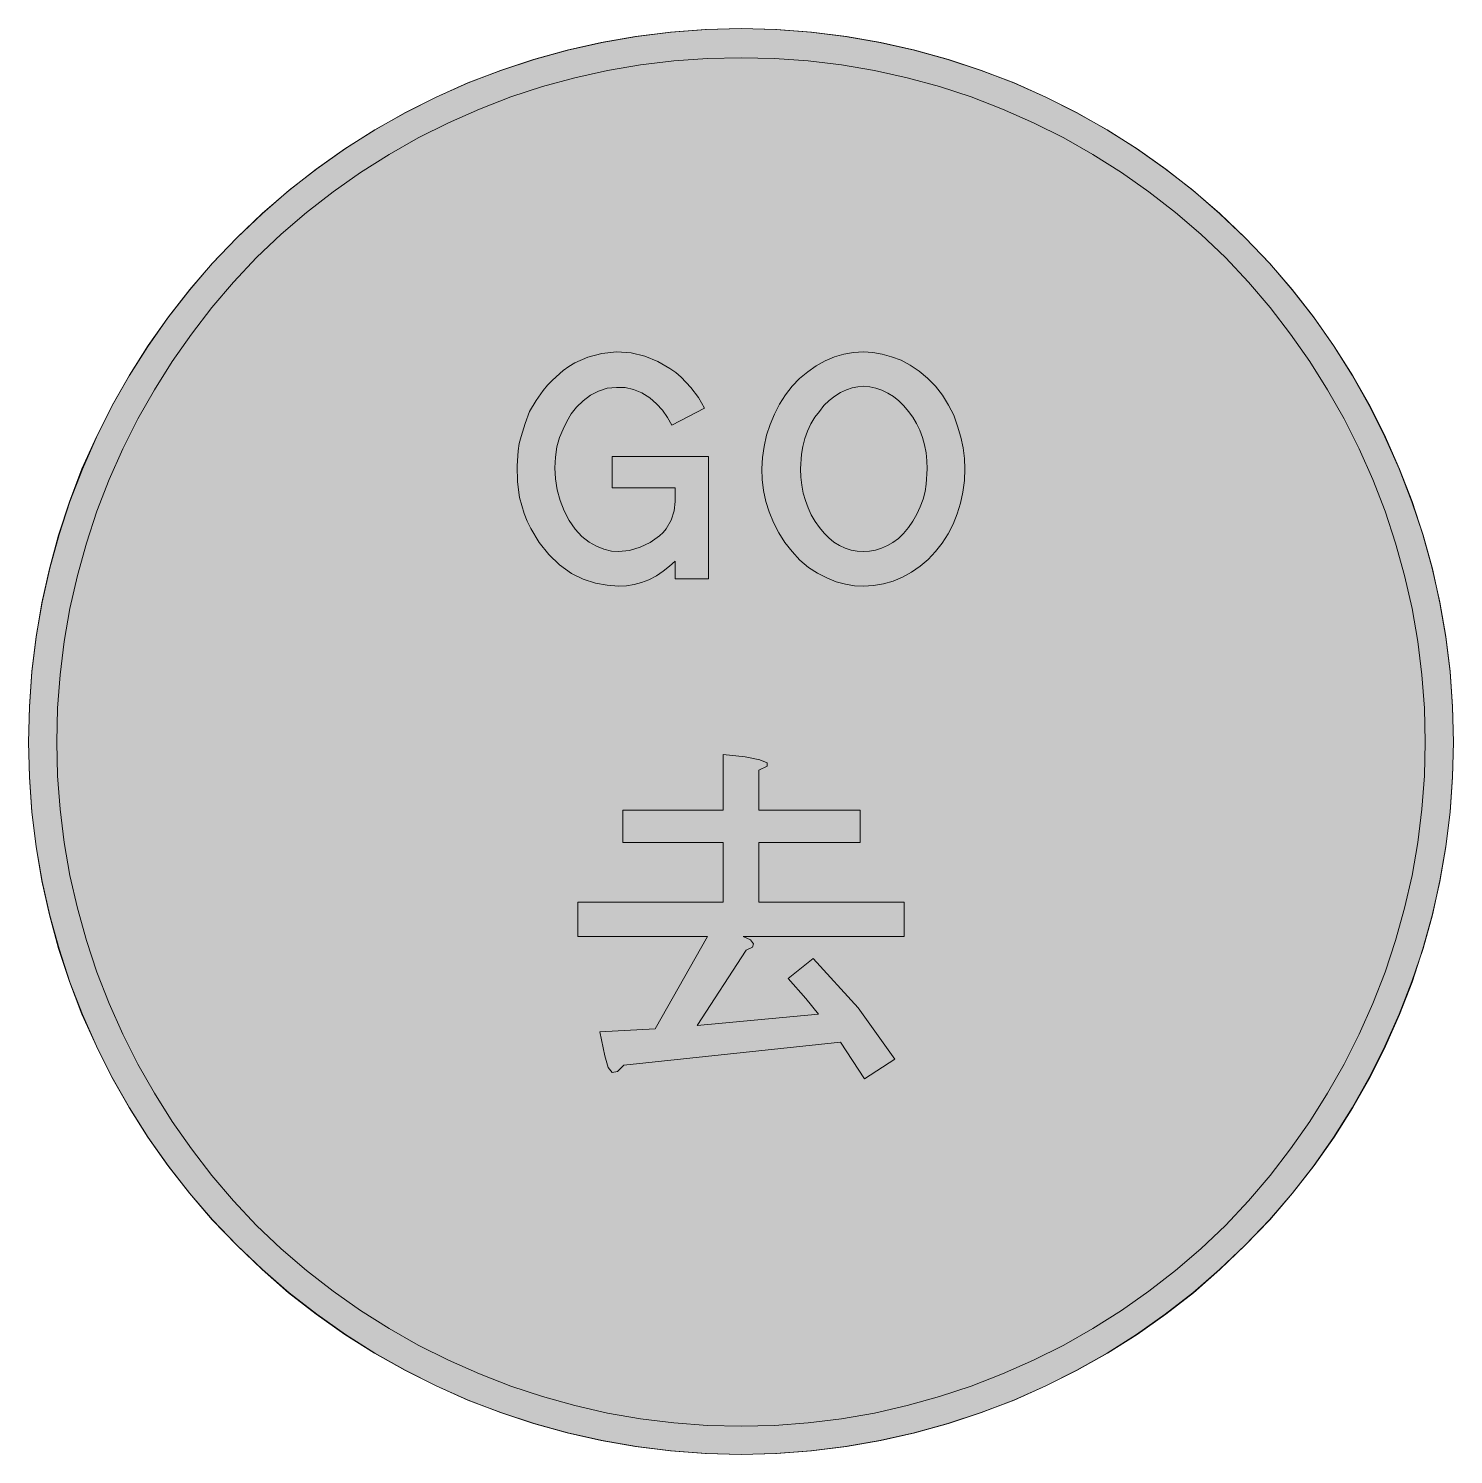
# Model space of a CAD drawing. Header units: metres. Extents: x 162 to 408, y 13 to 259.
import ezdxf

# ---------------------------------------------------------------- set-up
doc = ezdxf.new("R2010")
doc.units = ezdxf.units.M
for name, color, linetype, true_color in [('FILL_LIME_00FF00', 7, 'Continuous', 0x00ff00), ('FILL_WHITE_FFFFFF', 7, 'Continuous', 0xffffff), ('STROKE_LIME_00FF00', 7, 'Continuous', 0x00ff00)]:
    doc.layers.add(name, color=color, linetype=linetype, true_color=true_color)

msp = doc.modelspace()

# ---------------------------------------------------------------- hatches: boundary and pattern name
at = {"layer": 'FILL_LIME_00FF00', "true_color": 0x00ff00}
h = msp.add_hatch(color=7, dxfattribs=at)
h.dxf.hatch_style = 1
h.paths.add_polyline_path([(402.52, 130.11), (402.09, 124.34), (401.38, 118.61), (400.39, 112.93), (399.12, 107.31), (397.57, 101.75), (395.75, 96.28), (393.66, 90.9), (391.31, 85.63), (388.71, 80.48), (385.87, 75.47), (382.79, 70.61), (379.49, 65.89), (375.97, 61.34), (372.23, 56.95), (368.28, 52.74), (364.07, 48.73), (359.68, 44.95), (355.12, 41.39), (350.39, 38.07), (345.5, 34.98), (340.46, 32.14), (335.27, 29.53), (329.94, 27.18), (324.56, 25.09), (319.09, 23.27), (313.53, 21.72), (307.91, 20.45), (302.23, 19.46), (296.5, 18.75), (290.73, 18.32), (284.94, 18.18), (279.15, 18.32), (273.38, 18.75), (267.65, 19.46), (261.97, 20.45), (256.35, 21.72), (250.79, 23.27), (245.32, 25.09), (239.94, 27.18), (234.61, 29.53), (229.42, 32.14), (224.38, 34.98), (219.49, 38.07), (214.76, 41.39), (210.2, 44.95), (205.81, 48.73), (201.6, 52.74), (197.65, 56.95), (193.91, 61.34), (190.39, 65.89), (187.09, 70.61), (184.01, 75.47), (181.17, 80.48), (178.57, 85.63), (176.22, 90.9), (174.13, 96.28), (172.31, 101.75), (170.76, 107.31), (169.49, 112.93), (168.5, 118.61), (167.79, 124.34), (167.36, 130.11), (167.22, 135.9), (167.36, 141.7), (167.79, 147.47), (168.5, 153.2), (169.49, 158.9), (170.76, 164.54), (172.31, 170.12), (174.13, 175.64), (176.22, 181.08), (178.57, 186.35), (181.17, 191.5), (184.01, 196.51), (187.09, 201.38), (190.39, 206.09), (193.91, 210.65), (197.65, 215.03), (201.6, 219.24), (205.81, 223.25), (210.2, 227.03), (214.76, 230.59), (219.49, 233.91), (224.38, 237), (229.42, 239.84), (234.61, 242.45), (239.94, 244.8), (245.32, 246.88), (250.79, 248.68), (256.35, 250.2), (261.97, 251.44), (267.65, 252.4), (273.38, 253.08), (279.15, 253.48), (284.94, 253.62), (290.73, 253.48), (296.5, 253.08), (302.23, 252.4), (307.91, 251.44), (313.53, 250.2), (319.09, 248.68), (324.56, 246.88), (329.94, 244.8), (335.27, 242.45), (340.46, 239.84), (345.5, 237), (350.39, 233.91), (355.12, 230.59), (359.68, 227.03), (364.07, 223.25), (368.28, 219.24), (372.23, 215.03), (375.97, 210.65), (379.49, 206.09), (382.79, 201.38), (385.87, 196.51), (388.71, 191.5), (391.31, 186.35), (393.66, 181.08), (395.75, 175.64), (397.57, 170.12), (399.12, 164.54), (400.39, 158.9), (401.38, 153.2), (402.09, 147.47), (402.52, 141.7), (402.66, 135.9), (402.52, 130.11)])
at = {"layer": 'FILL_WHITE_FFFFFF', "true_color": 0xffffff}
h = msp.add_hatch(color=7, dxfattribs=at)
h.dxf.hatch_style = 1
h.paths.add_polyline_path([(407.38, 129.89), (406.94, 123.9), (406.22, 117.94), (405.2, 112.03), (403.89, 106.17), (402.28, 100.39), (400.37, 94.69), (398.16, 89.1), (395.73, 83.57), (393.04, 78.18), (390.09, 72.94), (386.89, 67.86), (383.44, 62.95), (379.76, 58.22), (375.84, 53.67), (371.7, 49.32), (367.34, 45.12), (362.78, 41.16), (358.02, 37.44), (353.09, 33.98), (348, 30.76), (342.77, 27.8), (337.4, 25.11), (331.92, 22.68), (326.27, 20.52), (320.53, 18.64), (314.71, 17.03), (308.83, 15.71), (302.91, 14.67), (296.94, 13.92), (290.95, 13.47), (284.94, 13.32), (278.93, 13.47), (272.94, 13.92), (266.97, 14.67), (261.04, 15.71), (255.17, 17.03), (249.35, 18.64), (243.61, 20.52), (237.96, 22.68), (232.48, 25.11), (227.11, 27.8), (221.88, 30.76), (216.79, 33.98), (211.86, 37.44), (207.1, 41.16), (202.54, 45.12), (198.18, 49.32), (194.04, 53.67), (190.12, 58.22), (186.43, 62.95), (182.97, 67.86), (179.75, 72.94), (176.77, 78.18), (174.03, 83.57), (171.54, 89.1), (169.39, 94.69), (167.52, 100.39), (165.95, 106.17), (164.65, 112.03), (163.65, 117.94), (162.93, 123.9), (162.5, 129.89), (162.36, 135.9), (162.5, 141.96), (162.93, 147.97), (163.65, 153.94), (164.65, 159.86), (165.95, 165.72), (167.52, 171.51), (169.39, 177.24), (171.54, 182.88), (174.03, 188.41), (176.77, 193.8), (179.75, 199.04), (182.97, 204.12), (186.43, 209.03), (190.12, 213.76), (194.04, 218.31), (198.18, 222.66), (202.54, 226.81), (207.1, 230.75), (211.86, 234.46), (216.79, 237.94), (221.88, 241.17), (227.11, 244.15), (232.48, 246.86), (237.96, 249.3), (243.61, 251.46), (249.35, 253.34), (255.17, 254.95), (261.04, 256.28), (266.97, 257.31), (272.94, 258.06), (278.93, 258.51), (284.94, 258.66), (290.95, 258.51), (296.94, 258.06), (302.91, 257.31), (308.83, 256.28), (314.71, 254.95), (320.53, 253.34), (326.27, 251.46), (331.92, 249.3), (337.4, 246.86), (342.77, 244.15), (348, 241.17), (353.09, 237.94), (358.02, 234.46), (362.78, 230.75), (367.34, 226.81), (371.7, 222.66), (375.84, 218.31), (379.76, 213.76), (383.44, 209.03), (386.89, 204.12), (390.09, 199.04), (393.04, 193.8), (395.73, 188.41), (398.16, 182.88), (400.37, 177.24), (402.28, 171.51), (403.89, 165.72), (405.2, 159.86), (406.22, 153.94), (406.94, 147.97), (407.38, 141.96), (407.52, 135.9), (407.38, 129.89)])
h = msp.add_hatch(color=7, dxfattribs=at)
h.dxf.hatch_style = 1
h.paths.add_polyline_path([(271.55, 165.29), (270.39, 164.51), (269.1, 163.8), (267.85, 163.33), (266.56, 162.99), (265.23, 162.79), (263.88, 162.72), (261.9, 162.86), (259.92, 163.26), (257.78, 163.94), (255.78, 164.88), (253.72, 166.37), (251.86, 168.14), (250.21, 170.22), (248.76, 172.62), (248.14, 173.92), (247.61, 175.24), (246.85, 177.95), (246.46, 180.69), (246.42, 183.42), (246.58, 186.01), (246.8, 187.24), (247.14, 188.46), (247.79, 190.69), (248.58, 192.78), (249.68, 194.65), (250.92, 196.38), (251.66, 197.29), (252.49, 198.16), (254.34, 199.8), (255.32, 200.5), (256.36, 201.12), (258.59, 202.1), (261, 202.74), (263.52, 203.04), (266.02, 202.84), (268.38, 202.28), (270.61, 201.37), (272.7, 200.16), (273.72, 199.45), (274.63, 198.68), (276.3, 196.92), (277.6, 195.19), (278.64, 193.32), (273.06, 190.44), (272.32, 191.75), (271.44, 192.98), (270.43, 194.11), (269.28, 195.12), (267.9, 195.96), (266.47, 196.56), (265, 196.89), (263.52, 196.92), (261.94, 196.76), (260.44, 196.29), (259.04, 195.55), (257.76, 194.58), (256.64, 193.54), (255.71, 192.35), (254.95, 191.06), (254.34, 189.72), (253.74, 188.27), (253.28, 186.66), (253, 184.91), (252.9, 183.06), (253, 181.17), (253.3, 179.3), (253.81, 177.47), (254.52, 175.68), (255.4, 174), (256.41, 172.51), (257.56, 171.25), (258.84, 170.28), (260.08, 169.57), (261.36, 169.07), (262.64, 168.76), (263.88, 168.66), (265.76, 168.85), (267.59, 169.4), (269.32, 170.25), (270.9, 171.36), (271.53, 171.94), (272.08, 172.59), (272.92, 174.06), (273.43, 175.66), (273.6, 177.3), (273.6, 179.64), (262.8, 179.64), (262.8, 185.04), (279.36, 185.04), (279.36, 163.98), (273.6, 163.98), (273.6, 167.04), (272.62, 166.13), (271.55, 165.29)])
h = msp.add_hatch(color=7, dxfattribs=at)
h.dxf.hatch_style = 1
h.paths.add_polyline_path([(309.24, 202.66), (310.86, 202.2), (312.48, 201.6), (314.07, 200.72), (315.58, 199.69), (317.04, 198.49), (318.42, 197.1), (319.59, 195.55), (320.65, 193.88), (321.53, 192.11), (322.2, 190.26), (322.78, 188.37), (323.17, 186.5), (323.39, 184.67), (323.46, 182.88), (323.38, 180.87), (323.13, 178.91), (322.72, 177), (322.15, 175.16), (321.44, 173.4), (320.57, 171.72), (319.57, 170.13), (318.42, 168.66), (317.15, 167.32), (315.77, 166.14), (314.3, 165.12), (312.75, 164.27), (311.13, 163.6), (309.46, 163.12), (307.74, 162.82), (306, 162.72), (304.48, 162.79), (302.92, 163.04), (301.32, 163.48), (299.7, 164.16), (298.09, 164.94), (296.53, 165.94), (295.07, 167.17), (293.76, 168.66), (292.51, 170.21), (291.44, 171.88), (290.55, 173.65), (289.8, 175.5), (289.22, 177.31), (288.83, 179.19), (288.61, 181.07), (288.54, 182.88), (288.63, 184.83), (288.9, 186.77), (289.34, 188.68), (289.93, 190.53), (290.68, 192.32), (291.58, 194.02), (292.61, 195.62), (293.76, 197.1), (295.03, 198.44), (296.41, 199.62), (297.87, 200.64), (299.41, 201.49), (301, 202.16), (302.64, 202.64), (304.31, 202.94), (306, 203.04), (307.62, 202.94), (309.24, 202.66)])
h.paths.add_polyline_path([(304.09, 196.83), (303.09, 196.49), (302.04, 196.02), (301.07, 195.41), (300.1, 194.67), (299.2, 193.79), (298.44, 192.78), (297.67, 191.77), (296.98, 190.64), (296.39, 189.41), (295.92, 188.1), (295.58, 186.75), (295.36, 185.42), (295.2, 182.88), (295.25, 181.47), (295.4, 180.09), (295.66, 178.74), (296.01, 177.44), (296.47, 176.18), (297.02, 174.98), (297.68, 173.85), (298.44, 172.8), (299.22, 171.85), (300.05, 171.01), (300.94, 170.3), (301.88, 169.72), (302.86, 169.26), (303.88, 168.93), (304.93, 168.73), (306, 168.66), (307.05, 168.73), (308.07, 168.93), (309.09, 169.27), (310.14, 169.74), (311.08, 170.24), (312.01, 170.93), (312.9, 171.79), (313.74, 172.8), (314.51, 173.91), (315.2, 175.1), (315.79, 176.34), (316.26, 177.66), (316.6, 178.98), (316.82, 180.27), (316.98, 182.88), (316.93, 184.29), (316.78, 185.67), (316.52, 187.01), (316.17, 188.3), (315.71, 189.54), (315.16, 190.7), (314.5, 191.79), (313.74, 192.78), (312.96, 193.74), (312.1, 194.59), (311.18, 195.33), (310.21, 195.95), (309.19, 196.45), (308.15, 196.8), (307.08, 197.03), (306, 197.1), (305.05, 197.03), (304.09, 196.83)], flags=16)
h = msp.add_hatch(color=7, dxfattribs=at)
h.dxf.hatch_style = 1
h.paths.add_polyline_path([(281.88, 124.2), (281.88, 133.74), (285.66, 133.38), (288.18, 132.84), (289.44, 132.3), (289.44, 131.76), (288, 131.04), (288, 124.2), (305.46, 124.2), (305.46, 118.62), (288, 118.62), (288, 108.36), (313.02, 108.36), (313.02, 102.42), (285.3, 102.42), (286.56, 101.88), (287.1, 101.16), (286.92, 100.62), (285.84, 100.08), (277.38, 87.12), (298.26, 89.1), (296.1, 91.8), (293.04, 95.22), (297.36, 98.64), (305.1, 90.18), (311.4, 81.36), (306.18, 77.94), (302.04, 84.24), (264.78, 80.28), (263.7, 79.2), (262.8, 79.02), (262.08, 79.92), (261.54, 81.9), (260.64, 86.04), (270.18, 86.58), (279.18, 102.42), (256.86, 102.42), (256.86, 108.36), (281.88, 108.36), (281.88, 118.62), (264.6, 118.62), (264.6, 124.2), (281.88, 124.2)])

# ---------------------------------------------------------------- linework, layer by layer
at = {"layer": 'FILL_LIME_00FF00', "lineweight": 0, "true_color": 0x00ff00}
msp.add_lwpolyline([(402.52, 130.11), (402.09, 124.34), (401.38, 118.61), (400.39, 112.93), (399.12, 107.31), (397.57, 101.75), (395.75, 96.28), (393.66, 90.9), (391.31, 85.63), (388.71, 80.48), (385.87, 75.47), (382.79, 70.61), (379.49, 65.89), (375.97, 61.34), (372.23, 56.95), (368.28, 52.74), (364.07, 48.73), (359.68, 44.95), (355.12, 41.39), (350.39, 38.07), (345.5, 34.98), (340.46, 32.14), (335.27, 29.53), (329.94, 27.18), (324.56, 25.09), (319.09, 23.27), (313.53, 21.72), (307.91, 20.45), (302.23, 19.46), (296.5, 18.75), (290.73, 18.32), (284.94, 18.18), (279.15, 18.32), (273.38, 18.75), (267.65, 19.46), (261.97, 20.45), (256.35, 21.72), (250.79, 23.27), (245.32, 25.09), (239.94, 27.18), (234.61, 29.53), (229.42, 32.14), (224.38, 34.98), (219.49, 38.07), (214.76, 41.39), (210.2, 44.95), (205.81, 48.73), (201.6, 52.74), (197.65, 56.95), (193.91, 61.34), (190.39, 65.89), (187.09, 70.61), (184.01, 75.47), (181.17, 80.48), (178.57, 85.63), (176.22, 90.9), (174.13, 96.28), (172.31, 101.75), (170.76, 107.31), (169.49, 112.93), (168.5, 118.61), (167.79, 124.34), (167.36, 130.11), (167.22, 135.9), (167.36, 141.7), (167.79, 147.47), (168.5, 153.2), (169.49, 158.9), (170.76, 164.54), (172.31, 170.12), (174.13, 175.64), (176.22, 181.08), (178.57, 186.35), (181.17, 191.5), (184.01, 196.51), (187.09, 201.38), (190.39, 206.09), (193.91, 210.65), (197.65, 215.03), (201.6, 219.24), (205.81, 223.25), (210.2, 227.03), (214.76, 230.59), (219.49, 233.91), (224.38, 237), (229.42, 239.84), (234.61, 242.45), (239.94, 244.8), (245.32, 246.88), (250.79, 248.68), (256.35, 250.2), (261.97, 251.44), (267.65, 252.4), (273.38, 253.08), (279.15, 253.48), (284.94, 253.62), (290.73, 253.48), (296.5, 253.08), (302.23, 252.4), (307.91, 251.44), (313.53, 250.2), (319.09, 248.68), (324.56, 246.88), (329.94, 244.8), (335.27, 242.45), (340.46, 239.84), (345.5, 237), (350.39, 233.91), (355.12, 230.59), (359.68, 227.03), (364.07, 223.25), (368.28, 219.24), (372.23, 215.03), (375.97, 210.65), (379.49, 206.09), (382.79, 201.38), (385.87, 196.51), (388.71, 191.5), (391.31, 186.35), (393.66, 181.08), (395.75, 175.64), (397.57, 170.12), (399.12, 164.54), (400.39, 158.9), (401.38, 153.2), (402.09, 147.47), (402.52, 141.7), (402.66, 135.9)], close=True, dxfattribs=at)
at = {"layer": 'FILL_WHITE_FFFFFF', "lineweight": 0, "true_color": 0xffffff}
for points in [[(407.38, 129.89), (406.94, 123.9), (406.22, 117.94), (405.2, 112.03), (403.89, 106.17), (402.28, 100.39), (400.37, 94.69), (398.16, 89.1), (395.73, 83.57), (393.04, 78.18), (390.09, 72.94), (386.89, 67.86), (383.44, 62.95), (379.76, 58.22), (375.84, 53.67), (371.7, 49.32), (367.34, 45.12), (362.78, 41.16), (358.02, 37.44), (353.09, 33.98), (348, 30.76), (342.77, 27.8), (337.4, 25.11), (331.92, 22.68), (326.27, 20.52), (320.53, 18.64), (314.71, 17.03), (308.83, 15.71), (302.91, 14.67), (296.94, 13.92), (290.95, 13.47), (284.94, 13.32), (278.93, 13.47), (272.94, 13.92), (266.97, 14.67), (261.04, 15.71), (255.17, 17.03), (249.35, 18.64), (243.61, 20.52), (237.96, 22.68), (232.48, 25.11), (227.11, 27.8), (221.88, 30.76), (216.79, 33.98), (211.86, 37.44), (207.1, 41.16), (202.54, 45.12), (198.18, 49.32), (194.04, 53.67), (190.12, 58.22), (186.43, 62.95), (182.97, 67.86), (179.75, 72.94), (176.77, 78.18), (174.03, 83.57), (171.54, 89.1), (169.39, 94.69), (167.52, 100.39), (165.95, 106.17), (164.65, 112.03), (163.65, 117.94), (162.93, 123.9), (162.5, 129.89), (162.36, 135.9), (162.5, 141.96), (162.93, 147.97), (163.65, 153.94), (164.65, 159.86), (165.95, 165.72), (167.52, 171.51), (169.39, 177.24), (171.54, 182.88), (174.03, 188.41), (176.77, 193.8), (179.75, 199.04), (182.97, 204.12), (186.43, 209.03), (190.12, 213.76), (194.04, 218.31), (198.18, 222.66), (202.54, 226.81), (207.1, 230.75), (211.86, 234.46), (216.79, 237.94), (221.88, 241.17), (227.11, 244.15), (232.48, 246.86), (237.96, 249.3), (243.61, 251.46), (249.35, 253.34), (255.17, 254.95), (261.04, 256.28), (266.97, 257.31), (272.94, 258.06), (278.93, 258.51), (284.94, 258.66), (290.95, 258.51), (296.94, 258.06), (302.91, 257.31), (308.83, 256.28), (314.71, 254.95), (320.53, 253.34), (326.27, 251.46), (331.92, 249.3), (337.4, 246.86), (342.77, 244.15), (348, 241.17), (353.09, 237.94), (358.02, 234.46), (362.78, 230.75), (367.34, 226.81), (371.7, 222.66), (375.84, 218.31), (379.76, 213.76), (383.44, 209.03), (386.89, 204.12), (390.09, 199.04), (393.04, 193.8), (395.73, 188.41), (398.16, 182.88), (400.37, 177.24), (402.28, 171.51), (403.89, 165.72), (405.2, 159.86), (406.22, 153.94), (406.94, 147.97), (407.38, 141.96), (407.52, 135.9)], [(271.55, 165.29), (270.39, 164.51), (269.1, 163.8), (267.85, 163.33), (266.56, 162.99), (265.23, 162.79), (263.88, 162.72), (261.9, 162.86), (259.92, 163.26), (257.78, 163.94), (255.78, 164.88), (253.72, 166.37), (251.86, 168.14), (250.21, 170.22), (248.76, 172.62), (248.14, 173.92), (247.61, 175.24), (246.85, 177.95), (246.46, 180.69), (246.42, 183.42), (246.58, 186.01), (246.8, 187.24), (247.14, 188.46), (247.79, 190.69), (248.58, 192.78), (249.68, 194.65), (250.92, 196.38), (251.66, 197.29), (252.49, 198.16), (254.34, 199.8), (255.32, 200.5), (256.36, 201.12), (258.59, 202.1), (261, 202.74), (263.52, 203.04), (266.02, 202.84), (268.38, 202.28), (270.61, 201.37), (272.7, 200.16), (273.72, 199.45), (274.63, 198.68), (276.3, 196.92), (277.6, 195.19), (278.64, 193.32), (273.06, 190.44), (272.32, 191.75), (271.44, 192.98), (270.43, 194.11), (269.28, 195.12), (267.9, 195.96), (266.47, 196.56), (265, 196.89), (263.52, 196.92), (261.94, 196.76), (260.44, 196.29), (259.04, 195.55), (257.76, 194.58), (256.64, 193.54), (255.71, 192.35), (254.95, 191.06), (254.34, 189.72), (253.74, 188.27), (253.28, 186.66), (253, 184.91), (252.9, 183.06), (253, 181.17), (253.3, 179.3), (253.81, 177.47), (254.52, 175.68), (255.4, 174), (256.41, 172.51), (257.56, 171.25), (258.84, 170.28), (260.08, 169.57), (261.36, 169.07), (262.64, 168.76), (263.88, 168.66), (265.76, 168.85), (267.59, 169.4), (269.32, 170.25), (270.9, 171.36), (271.53, 171.94), (272.08, 172.59), (272.92, 174.06), (273.43, 175.66), (273.6, 177.3), (273.6, 179.64), (262.8, 179.64), (262.8, 185.04), (279.36, 185.04), (279.36, 163.98), (273.6, 163.98), (273.6, 167.04), (272.62, 166.13)], [(309.24, 202.66), (310.86, 202.2), (312.48, 201.6), (314.07, 200.72), (315.58, 199.69), (317.04, 198.49), (318.42, 197.1), (319.59, 195.55), (320.65, 193.88), (321.53, 192.11), (322.2, 190.26), (322.78, 188.37), (323.17, 186.5), (323.39, 184.67), (323.46, 182.88), (323.38, 180.87), (323.13, 178.91), (322.72, 177), (322.15, 175.16), (321.44, 173.4), (320.57, 171.72), (319.57, 170.13), (318.42, 168.66), (317.15, 167.32), (315.77, 166.14), (314.3, 165.12), (312.75, 164.27), (311.13, 163.6), (309.46, 163.12), (307.74, 162.82), (306, 162.72), (304.48, 162.79), (302.92, 163.04), (301.32, 163.48), (299.7, 164.16), (298.09, 164.94), (296.53, 165.94), (295.07, 167.17), (293.76, 168.66), (292.51, 170.21), (291.44, 171.88), (290.55, 173.65), (289.8, 175.5), (289.22, 177.31), (288.83, 179.19), (288.61, 181.07), (288.54, 182.88), (288.63, 184.83), (288.9, 186.77), (289.34, 188.68), (289.93, 190.53), (290.68, 192.32), (291.58, 194.02), (292.61, 195.62), (293.76, 197.1), (295.03, 198.44), (296.41, 199.62), (297.87, 200.64), (299.41, 201.49), (301, 202.16), (302.64, 202.64), (304.31, 202.94), (306, 203.04), (307.62, 202.94)], [(304.09, 196.83), (303.09, 196.49), (302.04, 196.02), (301.07, 195.41), (300.1, 194.67), (299.2, 193.79), (298.44, 192.78), (297.67, 191.77), (296.98, 190.64), (296.39, 189.41), (295.92, 188.1), (295.58, 186.75), (295.36, 185.42), (295.2, 182.88), (295.25, 181.47), (295.4, 180.09), (295.66, 178.74), (296.01, 177.44), (296.47, 176.18), (297.02, 174.98), (297.68, 173.85), (298.44, 172.8), (299.22, 171.85), (300.05, 171.01), (300.94, 170.3), (301.88, 169.72), (302.86, 169.26), (303.88, 168.93), (304.93, 168.73), (306, 168.66), (307.05, 168.73), (308.07, 168.93), (309.09, 169.27), (310.14, 169.74), (311.08, 170.24), (312.01, 170.93), (312.9, 171.79), (313.74, 172.8), (314.51, 173.91), (315.2, 175.1), (315.79, 176.34), (316.26, 177.66), (316.6, 178.98), (316.82, 180.27), (316.98, 182.88), (316.93, 184.29), (316.78, 185.67), (316.52, 187.01), (316.17, 188.3), (315.71, 189.54), (315.16, 190.7), (314.5, 191.79), (313.74, 192.78), (312.96, 193.74), (312.1, 194.59), (311.18, 195.33), (310.21, 195.95), (309.19, 196.45), (308.15, 196.8), (307.08, 197.03), (306, 197.1), (305.05, 197.03)], [(281.88, 124.2), (281.88, 133.74), (285.66, 133.38), (288.18, 132.84), (289.44, 132.3), (289.44, 131.76), (288, 131.04), (288, 124.2), (305.46, 124.2), (305.46, 118.62), (288, 118.62), (288, 108.36), (313.02, 108.36), (313.02, 102.42), (285.3, 102.42), (286.56, 101.88), (287.1, 101.16), (286.92, 100.62), (285.84, 100.08), (277.38, 87.12), (298.26, 89.1), (296.1, 91.8), (293.04, 95.22), (297.36, 98.64), (305.1, 90.18), (311.4, 81.36), (306.18, 77.94), (302.04, 84.24), (264.78, 80.28), (263.7, 79.2), (262.8, 79.02), (262.08, 79.92), (261.54, 81.9), (260.64, 86.04), (270.18, 86.58), (279.18, 102.42), (256.86, 102.42), (256.86, 108.36), (281.88, 108.36), (281.88, 118.62), (264.6, 118.62), (264.6, 124.2)]]:
    msp.add_lwpolyline(points, close=True, dxfattribs=at)
at = {"layer": 'STROKE_LIME_00FF00', "lineweight": 0, "true_color": 0x00ff00}
msp.add_lwpolyline([(407.52, 135.9), (407.37, 141.99), (406.93, 148.04), (406.19, 154.03), (405.16, 159.96), (403.85, 165.82), (402.26, 171.59), (400.39, 177.28), (398.25, 182.86), (395.84, 188.33), (393.16, 193.67), (390.22, 198.89), (387.02, 203.97), (383.56, 208.89), (379.85, 213.65), (375.9, 218.25), (371.7, 222.66), (367.29, 226.86), (362.69, 230.82), (357.93, 234.54), (353.01, 238.01), (347.93, 241.22), (342.71, 244.18), (337.37, 246.87), (331.9, 249.3), (326.32, 251.46), (320.63, 253.34), (314.86, 254.95), (309, 256.28), (303.07, 257.31), (297.08, 258.06), (291.03, 258.51), (284.94, 258.66), (278.85, 258.51), (272.8, 258.06), (266.81, 257.31), (260.88, 256.28), (255.02, 254.95), (249.25, 253.34), (243.56, 251.46), (237.98, 249.3), (232.51, 246.87), (227.17, 244.18), (221.95, 241.22), (216.87, 238.01), (211.95, 234.54), (207.19, 230.82), (202.59, 226.86), (198.18, 222.66), (193.98, 218.25), (190.03, 213.65), (186.32, 208.89), (182.86, 203.97), (179.66, 198.89), (176.72, 193.67), (174.04, 188.33), (171.63, 182.86), (169.49, 177.28), (167.62, 171.59), (166.03, 165.82), (164.72, 159.96), (163.69, 154.03), (162.95, 148.04), (162.51, 141.99), (162.36, 135.9), (162.51, 129.84), (162.95, 123.82), (163.69, 117.84), (164.72, 111.92), (166.03, 106.07), (167.62, 100.29), (169.49, 94.61), (171.63, 89.03), (174.04, 83.56), (176.72, 78.22), (179.66, 73), (182.86, 67.94), (186.32, 63.02), (190.03, 58.27), (193.98, 53.7), (198.18, 49.32), (202.59, 45.12), (207.19, 41.16), (211.95, 37.44), (216.87, 33.98), (221.95, 30.76), (227.17, 27.8), (232.51, 25.11), (237.98, 22.68), (243.56, 20.52), (249.25, 18.64), (255.02, 17.03), (260.88, 15.71), (266.81, 14.67), (272.8, 13.92), (278.85, 13.47), (284.94, 13.32), (291.03, 13.47), (297.08, 13.92), (303.07, 14.67), (309, 15.71), (314.86, 17.03), (320.63, 18.64), (326.32, 20.52), (331.9, 22.68), (337.37, 25.11), (342.71, 27.8), (347.93, 30.76), (353.01, 33.98), (357.93, 37.44), (362.69, 41.16), (367.29, 45.12), (371.7, 49.32), (375.9, 53.7), (379.85, 58.27), (383.56, 63.02), (387.02, 67.94), (390.22, 73), (393.16, 78.22), (395.84, 83.56), (398.25, 89.03), (400.39, 94.61), (402.26, 100.29), (403.85, 106.07), (405.16, 111.92), (406.19, 117.84), (406.93, 123.82), (407.37, 129.84), (407.52, 135.9)], dxfattribs=at)

doc.saveas('drawing.dxf')
